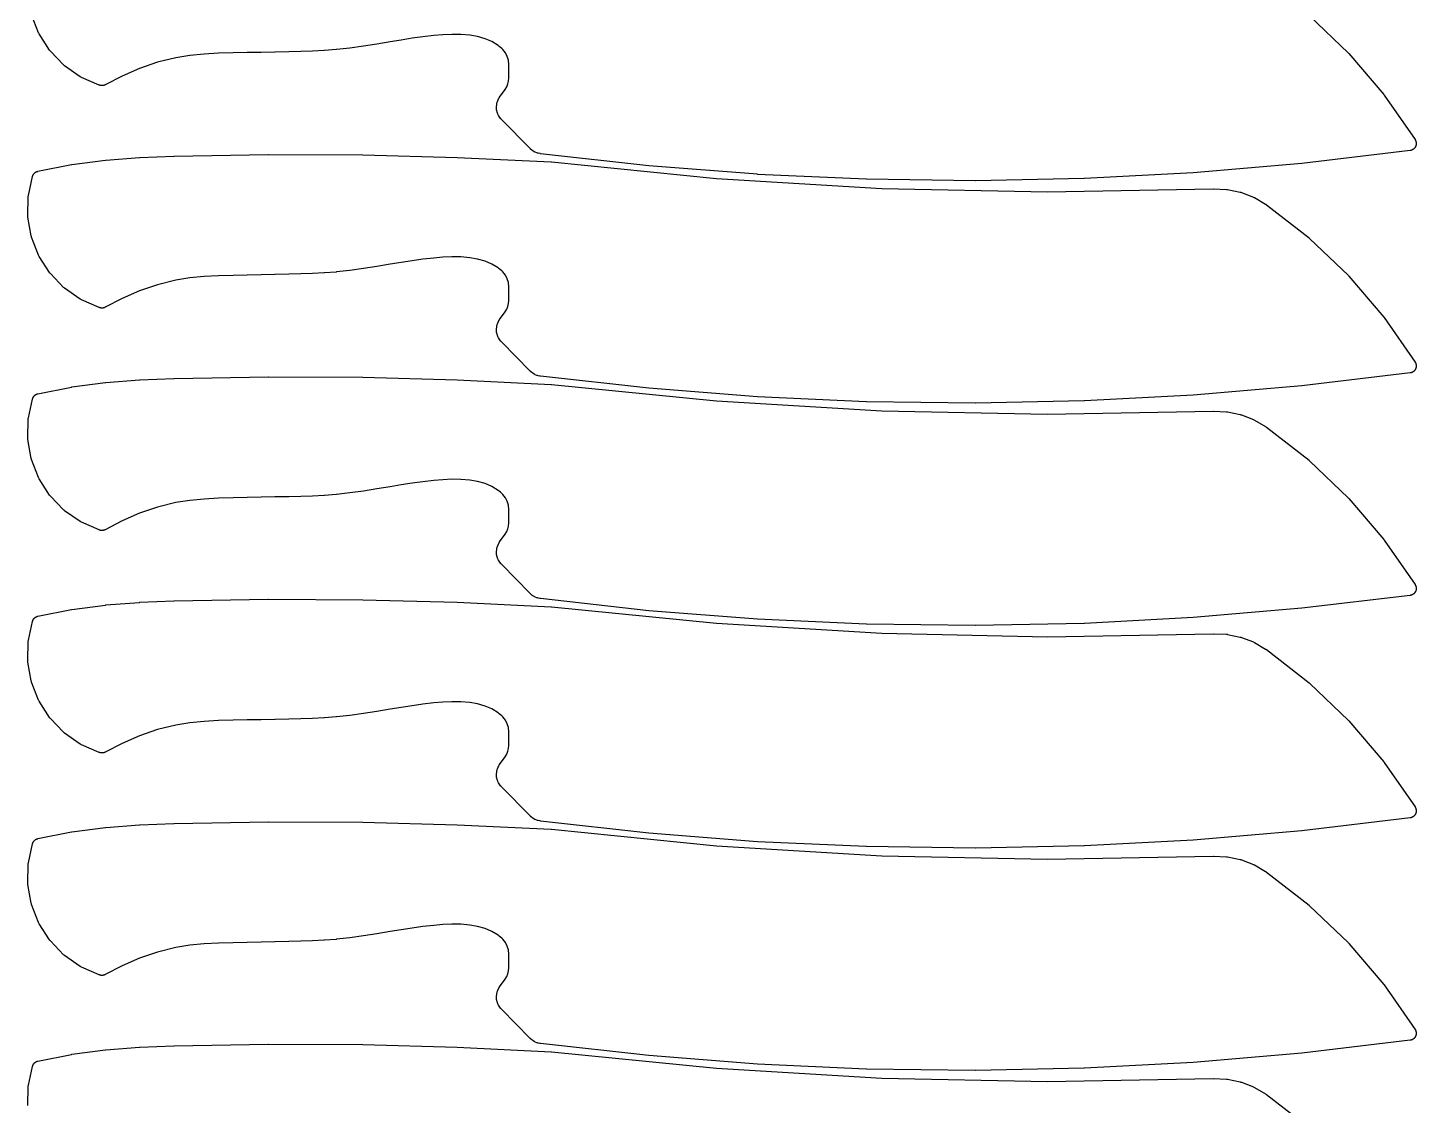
# Model space of a CAD drawing. Header units: metres. Extents: x 0 to 3000, y 0 to 1240.
# Drawn here: x 1997.3 to 2396.6, y 310 to 620 of the extents above; entities that cross this region are included whole.
import ezdxf

# ---------------------------------------------------------------- set-up
doc = ezdxf.new("R2010")
doc.units = ezdxf.units.M

msp = doc.modelspace()

# ---------------------------------------------------------------- linework, layer by layer
at = {"color": 1}
for points in [[(2365.94, 623.41), (2377.13, 612.7), (2377.27, 612.55), (2387.32, 600.76), (2387.45, 600.6), (2396.28, 587.82), (2396.32, 587.74), (2396.37, 587.66), (2396.38, 587.65), (2396.38, 587.65), (2396.42, 587.57), (2396.46, 587.48), (2396.46, 587.48), (2396.47, 587.47), (2396.5, 587.39), (2396.53, 587.3), (2396.53, 587.29), (2396.53, 587.29), (2396.56, 587.2), (2396.58, 587.11), (2396.58, 587.1), (2396.58, 587.1), (2396.6, 587.01), (2396.62, 586.92), (2396.62, 586.91), (2396.62, 586.91), (2396.62, 586.81), (2396.63, 586.72), (2396.63, 586.71), (2396.63, 586.71), (2396.63, 586.62), (2396.62, 586.52), (2396.62, 586.52), (2396.62, 586.51), (2396.61, 586.42), (2396.6, 586.33), (2396.6, 586.32), (2396.6, 586.32), (2396.58, 586.23), (2396.55, 586.14), (2396.55, 586.13), (2396.55, 586.13), (2396.52, 586.04), (2396.49, 585.95), (2396.49, 585.95), (2396.49, 585.94), (2396.45, 585.86), (2396.41, 585.77), (2396.41, 585.77), (2396.41, 585.76), (2396.36, 585.68), (2396.31, 585.6), (2396.31, 585.6), (2396.31, 585.59), (2396.25, 585.52), (2396.2, 585.44), (2396.2, 585.44), (2396.19, 585.43), (2396.13, 585.36), (2396.07, 585.29), (2396.07, 585.29), (2396.07, 585.29), (2396, 585.22), (2395.93, 585.16), (2395.93, 585.16), (2395.92, 585.15), (2395.85, 585.1), (2395.77, 585.04), (2395.77, 585.04), (2395.77, 585.03), (2395.69, 584.98), (2395.61, 584.93), (2395.6, 584.93), (2395.6, 584.93), (2395.52, 584.89), (2395.43, 584.85), (2395.43, 584.85), (2395.42, 584.84), (2395.34, 584.81), (2395.25, 584.78), (2395.24, 584.78), (2395.24, 584.77), (2395.15, 584.75), (2395.06, 584.73), (2395.05, 584.72), (2395.05, 584.72), (2394.96, 584.71), (2394.87, 584.69), (2363.76, 580.98), (2363.69, 580.98), (2332.51, 578.29), (2332.44, 578.29), (2301.2, 576.63), (2301.13, 576.63), (2269.86, 576), (2269.8, 576), (2238.52, 576.4), (2238.46, 576.4), (2207.2, 577.82), (2207.14, 577.83), (2175.93, 580.28), (2175.87, 580.29), (2144.73, 583.77), (2144.73, 583.77), (2144.73, 583.77), (2144.63, 583.78), (2144.54, 583.8), (2144.54, 583.8), (2144.54, 583.8), (2144.05, 583.9), (2143.88, 583.94), (2143.73, 584), (2143.26, 584.18), (2143.11, 584.25), (2142.97, 584.33), (2142.54, 584.59), (2142.4, 584.68), (2142.27, 584.78), (2141.89, 585.11), (2141.83, 585.17), (2141.77, 585.22), (2133.49, 593.65), (2133.44, 593.71), (2133.39, 593.76), (2133.39, 593.76), (2133.38, 593.78), (2133.36, 593.79), (2133.32, 593.86), (2133.27, 593.92), (2132.67, 594.79), (2132.58, 594.94), (2132.5, 595.1), (2132.44, 595.26), (2132.39, 595.43), (2132.13, 596.42), (2132.09, 596.64), (2132.07, 596.87), (2132.08, 597.1), (2132.17, 598.12), (2132.2, 598.29), (2132.24, 598.47), (2132.29, 598.63), (2132.36, 598.79), (2132.81, 599.75), (2132.85, 599.82), (2132.88, 599.89), (2132.89, 599.9), (2132.9, 599.92), (2132.95, 599.99), (2132.99, 600.05), (2134.56, 602.27), (2135.04, 603.05), (2135.35, 603.83), (2135.55, 604.65), (2135.62, 605.56), (2135.62, 609.43), (2135.5, 610.68), (2135.17, 611.77), (2134.65, 612.78), (2133.88, 613.75), (2133.6, 614.03), (2133.26, 614.35), (2132.9, 614.65), (2132.59, 614.9), (2130.77, 616.02), (2128.8, 616.85), (2126.65, 617.45), (2124.4, 617.84), (2121.84, 618.06), (2119.26, 618.09), (2116.66, 617.98), (2114.04, 617.75), (2110.93, 617.39), (2107.81, 616.96), (2104.68, 616.47), (2101.54, 615.96), (2097.7, 615.32), (2097.68, 615.32), (2093.84, 614.71), (2093.8, 614.71), (2089.95, 614.17), (2089.9, 614.17), (2086.04, 613.74), (2085.98, 613.73), (2082.62, 613.47), (2082.57, 613.46), (2079.2, 613.28), (2079.16, 613.28), (2075.79, 613.16), (2075.77, 613.16), (2072.4, 613.08), (2072.39, 613.08), (2068.39, 613), (2068.38, 613), (2064.38, 612.93), (2060.38, 612.86), (2056.38, 612.77), (2052.16, 612.65), (2047.98, 612.42), (2043.86, 612.02), (2039.82, 611.38), (2034.56, 610.08), (2029.42, 608.3), (2024.41, 606.12), (2019.51, 603.58), (2019.51, 603.57), (2019.5, 603.57), (2019.42, 603.53), (2019.33, 603.5), (2019.33, 603.49), (2019.32, 603.49), (2019.23, 603.46), (2019.15, 603.43), (2019.14, 603.43), (2019.14, 603.43), (2019.05, 603.41), (2018.96, 603.39), (2018.95, 603.39), (2018.94, 603.38), (2018.85, 603.37), (2018.76, 603.36), (2018.76, 603.36), (2018.75, 603.36), (2018.66, 603.36), (2018.56, 603.35), (2018.56, 603.35), (2018.55, 603.35), (2018.46, 603.36), (2018.37, 603.37), (2018.36, 603.37), (2018.36, 603.37), (2018.27, 603.38), (2018.17, 603.4), (2018.17, 603.4), (2018.16, 603.4), (2018.07, 603.42), (2017.98, 603.45), (2017.98, 603.45), (2017.97, 603.45), (2017.89, 603.48), (2017.8, 603.51), (2017.8, 603.52), (2017.79, 603.52), (2012.72, 605.73), (2012.54, 605.82), (2012.37, 605.92), (2007.87, 609.05), (2007.72, 609.17), (2007.57, 609.31), (2003.77, 613.26), (2003.64, 613.41), (2003.53, 613.57), (2000.54, 618.23), (2000.45, 618.4), (2000.37, 618.58), (1998.36, 623.74)], [(1997.27, 309.91), (1997.4, 315.39), (1997.41, 315.59), (1997.44, 315.78), (1998.65, 321.18), (1998.67, 321.26), (1998.69, 321.33), (1998.7, 321.35), (1998.7, 321.37), (1998.73, 321.44), (1998.75, 321.51), (1998.76, 321.53), (1998.77, 321.56), (1998.81, 321.62), (1998.84, 321.69), (1998.85, 321.71), (1998.86, 321.73), (1998.9, 321.79), (1998.94, 321.86), (1998.95, 321.88), (1998.97, 321.9), (1999.01, 321.96), (1999.06, 322.02), (1999.07, 322.03), (1999.09, 322.05), (1999.14, 322.11), (1999.19, 322.16), (1999.21, 322.18), (1999.22, 322.2), (1999.28, 322.24), (1999.33, 322.29), (1999.35, 322.31), (1999.37, 322.32), (1999.43, 322.37), (1999.49, 322.41), (1999.51, 322.42), (1999.53, 322.44), (1999.59, 322.47), (1999.66, 322.51), (1999.68, 322.52), (1999.7, 322.53), (1999.77, 322.56), (1999.84, 322.6), (1999.86, 322.6), (1999.88, 322.61), (1999.95, 322.64), (2000.02, 322.66), (2000.04, 322.67), (2000.07, 322.68), (2000.14, 322.69), (2000.21, 322.71), (2009.81, 324.63), (2009.94, 324.65), (2019.6, 325.92), (2019.71, 325.93), (2029.44, 326.69), (2029.51, 326.7), (2039.31, 327.1), (2039.33, 327.1), (2039.36, 327.1), (2066.46, 327.57), (2066.5, 327.57), (2093.6, 327.44), (2093.64, 327.44), (2120.74, 326.72), (2120.78, 326.72), (2147.85, 325.41), (2147.9, 325.41), (2147.95, 325.41), (2195.39, 320.67), (2242.92, 317.8), (2290.53, 316.8), (2338.2, 317.67), (2338.26, 317.67), (2338.32, 317.67), (2342.06, 317.51), (2342.22, 317.49), (2342.38, 317.47), (2346.02, 316.71), (2346.18, 316.67), (2346.33, 316.62), (2349.8, 315.28), (2349.95, 315.21), (2350.09, 315.14), (2353.32, 313.25), (2353.35, 313.23), (2353.38, 313.21), (2353.43, 313.17), (2353.48, 313.14), (2353.51, 313.12), (2353.54, 313.1), (2365.79, 303.55)]]:
    msp.add_lwpolyline(points, dxfattribs=at)
for points in [[(2133.39, 529.76), (2133.38, 529.78), (2133.36, 529.79), (2133.32, 529.86), (2133.27, 529.92), (2132.67, 530.79), (2132.58, 530.94), (2132.5, 531.1), (2132.44, 531.26), (2132.39, 531.43), (2132.13, 532.42), (2132.09, 532.64), (2132.07, 532.87), (2132.08, 533.1), (2132.17, 534.12), (2132.2, 534.29), (2132.24, 534.47), (2132.29, 534.63), (2132.36, 534.79), (2132.81, 535.75), (2132.85, 535.82), (2132.88, 535.89), (2132.89, 535.9), (2132.9, 535.92), (2132.95, 535.99), (2132.99, 536.05), (2134.56, 538.27), (2135.04, 539.05), (2135.35, 539.83), (2135.55, 540.65), (2135.62, 541.56), (2135.62, 545.43), (2135.5, 546.68), (2135.17, 547.77), (2134.65, 548.78), (2133.88, 549.75), (2133.6, 550.03), (2133.26, 550.35), (2132.9, 550.65), (2132.59, 550.9), (2130.77, 552.02), (2128.8, 552.85), (2126.65, 553.45), (2124.4, 553.84), (2121.84, 554.06), (2119.26, 554.09), (2116.66, 553.98), (2114.04, 553.75), (2110.93, 553.39), (2107.81, 552.96), (2104.68, 552.47), (2101.54, 551.96), (2097.7, 551.32), (2097.68, 551.32), (2093.84, 550.71), (2093.8, 550.71), (2089.95, 550.17), (2089.9, 550.17), (2086.04, 549.74), (2085.98, 549.73), (2082.62, 549.47), (2082.57, 549.46), (2079.2, 549.28), (2079.16, 549.28), (2075.79, 549.16), (2075.77, 549.16), (2072.4, 549.08), (2072.39, 549.08), (2068.39, 549), (2068.38, 549), (2064.38, 548.93), (2060.38, 548.86), (2056.38, 548.77), (2052.16, 548.65), (2047.98, 548.42), (2043.86, 548.02), (2039.82, 547.38), (2034.56, 546.08), (2029.42, 544.3), (2024.41, 542.12), (2019.51, 539.58), (2019.51, 539.57), (2019.5, 539.57), (2019.42, 539.53), (2019.33, 539.5), (2019.33, 539.49), (2019.32, 539.49), (2019.23, 539.46), (2019.15, 539.43), (2019.14, 539.43), (2019.14, 539.43), (2019.05, 539.41), (2018.96, 539.39), (2018.95, 539.39), (2018.94, 539.38), (2018.85, 539.37), (2018.76, 539.36), (2018.76, 539.36), (2018.75, 539.36), (2018.66, 539.36), (2018.56, 539.35), (2018.56, 539.35), (2018.55, 539.35), (2018.46, 539.36), (2018.37, 539.37), (2018.36, 539.37), (2018.36, 539.37), (2018.27, 539.38), (2018.17, 539.4), (2018.17, 539.4), (2018.16, 539.4), (2018.07, 539.42), (2017.98, 539.45), (2017.98, 539.45), (2017.97, 539.45), (2017.89, 539.48), (2017.8, 539.51), (2017.8, 539.52), (2017.79, 539.52), (2012.72, 541.73), (2012.54, 541.82), (2012.37, 541.92), (2007.87, 545.05), (2007.72, 545.17), (2007.57, 545.31), (2003.77, 549.26), (2003.64, 549.41), (2003.53, 549.57), (2000.54, 554.23), (2000.45, 554.4), (2000.37, 554.58), (1998.36, 559.74), (1998.3, 559.93), (1998.25, 560.12), (1997.3, 565.52), (1997.28, 565.71), (1997.27, 565.91), (1997.4, 571.39), (1997.41, 571.59), (1997.44, 571.78), (1998.65, 577.18), (1998.67, 577.26), (1998.69, 577.33), (1998.7, 577.35), (1998.7, 577.37), (1998.73, 577.44), (1998.75, 577.51), (1998.76, 577.53), (1998.77, 577.56), (1998.81, 577.62), (1998.84, 577.69), (1998.85, 577.71), (1998.86, 577.73), (1998.9, 577.79), (1998.94, 577.86), (1998.95, 577.88), (1998.97, 577.9), (1999.01, 577.96), (1999.06, 578.02), (1999.07, 578.03), (1999.09, 578.05), (1999.14, 578.11), (1999.19, 578.16), (1999.21, 578.18), (1999.22, 578.2), (1999.28, 578.24), (1999.33, 578.29), (1999.35, 578.31), (1999.37, 578.32), (1999.43, 578.37), (1999.49, 578.41), (1999.51, 578.42), (1999.53, 578.44), (1999.59, 578.47), (1999.66, 578.51), (1999.68, 578.52), (1999.7, 578.53), (1999.77, 578.56), (1999.84, 578.6), (1999.86, 578.6), (1999.88, 578.61), (1999.95, 578.64), (2000.02, 578.66), (2000.04, 578.67), (2000.07, 578.68), (2000.14, 578.69), (2000.21, 578.71), (2009.81, 580.63), (2009.94, 580.65), (2019.6, 581.92), (2019.71, 581.93), (2029.44, 582.69), (2029.51, 582.7), (2039.31, 583.1), (2039.33, 583.1), (2039.36, 583.1), (2066.46, 583.57), (2066.5, 583.57), (2093.6, 583.44), (2093.64, 583.44), (2120.74, 582.72), (2120.78, 582.72), (2147.85, 581.41), (2147.9, 581.41), (2147.95, 581.41), (2195.39, 576.67), (2242.92, 573.8), (2290.53, 572.8), (2338.2, 573.67), (2338.26, 573.67), (2338.32, 573.67), (2342.06, 573.51), (2342.22, 573.49), (2342.38, 573.47), (2346.02, 572.71), (2346.18, 572.67), (2346.33, 572.62), (2349.8, 571.28), (2349.95, 571.21), (2350.09, 571.14), (2353.32, 569.25), (2353.35, 569.23), (2353.38, 569.21), (2353.43, 569.17), (2353.48, 569.14), (2353.51, 569.12), (2353.54, 569.1), (2365.79, 559.55), (2365.94, 559.41), (2377.13, 548.7), (2377.27, 548.55), (2387.32, 536.76), (2387.45, 536.6), (2396.28, 523.82), (2396.32, 523.74), (2396.37, 523.66), (2396.38, 523.65), (2396.38, 523.65), (2396.42, 523.57), (2396.46, 523.48), (2396.46, 523.48), (2396.47, 523.47), (2396.5, 523.39), (2396.53, 523.3), (2396.53, 523.29), (2396.53, 523.29), (2396.56, 523.2), (2396.58, 523.11), (2396.58, 523.1), (2396.58, 523.1), (2396.6, 523.01), (2396.62, 522.92), (2396.62, 522.91), (2396.62, 522.91), (2396.62, 522.81), (2396.63, 522.72), (2396.63, 522.71), (2396.63, 522.71), (2396.63, 522.62), (2396.62, 522.52), (2396.62, 522.52), (2396.62, 522.51), (2396.61, 522.42), (2396.6, 522.33), (2396.6, 522.32), (2396.6, 522.32), (2396.58, 522.23), (2396.55, 522.14), (2396.55, 522.13), (2396.55, 522.13), (2396.52, 522.04), (2396.49, 521.95), (2396.49, 521.95), (2396.49, 521.94), (2396.45, 521.86), (2396.41, 521.77), (2396.41, 521.77), (2396.41, 521.76), (2396.36, 521.68), (2396.31, 521.6), (2396.31, 521.6), (2396.31, 521.59), (2396.25, 521.52), (2396.2, 521.44), (2396.2, 521.44), (2396.19, 521.43), (2396.13, 521.36), (2396.07, 521.29), (2396.07, 521.29), (2396.07, 521.29), (2396, 521.22), (2395.93, 521.16), (2395.93, 521.16), (2395.92, 521.15), (2395.85, 521.1), (2395.77, 521.04), (2395.77, 521.04), (2395.77, 521.03), (2395.69, 520.98), (2395.61, 520.93), (2395.6, 520.93), (2395.6, 520.93), (2395.52, 520.89), (2395.43, 520.85), (2395.43, 520.85), (2395.42, 520.84), (2395.34, 520.81), (2395.25, 520.78), (2395.24, 520.78), (2395.24, 520.77), (2395.15, 520.75), (2395.06, 520.73), (2395.05, 520.72), (2395.05, 520.72), (2394.96, 520.71), (2394.87, 520.69), (2363.76, 516.98), (2363.69, 516.98), (2332.51, 514.29), (2332.44, 514.29), (2301.2, 512.63), (2301.13, 512.63), (2269.86, 512), (2269.8, 512), (2238.52, 512.4), (2238.46, 512.4), (2207.2, 513.82), (2207.14, 513.83), (2175.93, 516.28), (2175.87, 516.29), (2144.73, 519.77), (2144.73, 519.77), (2144.73, 519.77), (2144.63, 519.78), (2144.54, 519.8), (2144.54, 519.8), (2144.54, 519.8), (2144.05, 519.9), (2143.88, 519.94), (2143.73, 520), (2143.26, 520.18), (2143.11, 520.25), (2142.97, 520.33), (2142.54, 520.59), (2142.4, 520.68), (2142.27, 520.78), (2141.89, 521.11), (2141.83, 521.17), (2141.77, 521.22), (2133.49, 529.65), (2133.44, 529.71), (2133.39, 529.76)], [(2133.39, 465.76), (2133.38, 465.78), (2133.36, 465.79), (2133.32, 465.86), (2133.27, 465.92), (2132.67, 466.79), (2132.58, 466.94), (2132.5, 467.1), (2132.44, 467.26), (2132.39, 467.43), (2132.13, 468.42), (2132.09, 468.64), (2132.07, 468.87), (2132.08, 469.1), (2132.17, 470.12), (2132.2, 470.29), (2132.24, 470.47), (2132.29, 470.63), (2132.36, 470.79), (2132.81, 471.75), (2132.85, 471.82), (2132.88, 471.89), (2132.89, 471.9), (2132.9, 471.92), (2132.95, 471.99), (2132.99, 472.05), (2134.56, 474.27), (2135.04, 475.05), (2135.35, 475.83), (2135.55, 476.65), (2135.62, 477.56), (2135.62, 481.43), (2135.5, 482.68), (2135.17, 483.77), (2134.65, 484.78), (2133.88, 485.75), (2133.6, 486.03), (2133.26, 486.35), (2132.9, 486.65), (2132.59, 486.9), (2130.77, 488.02), (2128.8, 488.85), (2126.65, 489.45), (2124.4, 489.84), (2121.84, 490.06), (2119.26, 490.09), (2116.66, 489.98), (2114.04, 489.75), (2110.93, 489.39), (2107.81, 488.96), (2104.68, 488.47), (2101.54, 487.96), (2097.7, 487.32), (2097.68, 487.32), (2093.84, 486.71), (2093.8, 486.71), (2089.95, 486.17), (2089.9, 486.17), (2086.04, 485.74), (2085.98, 485.73), (2082.62, 485.47), (2082.57, 485.46), (2079.2, 485.28), (2079.16, 485.28), (2075.79, 485.16), (2075.77, 485.16), (2072.4, 485.08), (2072.39, 485.08), (2068.39, 485), (2068.38, 485), (2064.38, 484.93), (2060.38, 484.86), (2056.38, 484.77), (2052.16, 484.65), (2047.98, 484.42), (2043.86, 484.02), (2039.82, 483.38), (2034.56, 482.08), (2029.42, 480.3), (2024.41, 478.12), (2019.51, 475.58), (2019.51, 475.57), (2019.5, 475.57), (2019.42, 475.53), (2019.33, 475.5), (2019.33, 475.49), (2019.32, 475.49), (2019.23, 475.46), (2019.15, 475.43), (2019.14, 475.43), (2019.14, 475.43), (2019.05, 475.41), (2018.96, 475.39), (2018.95, 475.39), (2018.94, 475.38), (2018.85, 475.37), (2018.76, 475.36), (2018.76, 475.36), (2018.75, 475.36), (2018.66, 475.36), (2018.56, 475.35), (2018.56, 475.35), (2018.55, 475.35), (2018.46, 475.36), (2018.37, 475.37), (2018.36, 475.37), (2018.36, 475.37), (2018.27, 475.38), (2018.17, 475.4), (2018.17, 475.4), (2018.16, 475.4), (2018.07, 475.42), (2017.98, 475.45), (2017.98, 475.45), (2017.97, 475.45), (2017.89, 475.48), (2017.8, 475.51), (2017.8, 475.52), (2017.79, 475.52), (2012.72, 477.73), (2012.54, 477.82), (2012.37, 477.92), (2007.87, 481.05), (2007.72, 481.17), (2007.57, 481.31), (2003.77, 485.26), (2003.64, 485.41), (2003.53, 485.57), (2000.54, 490.23), (2000.45, 490.4), (2000.37, 490.58), (1998.36, 495.74), (1998.3, 495.93), (1998.25, 496.12), (1997.3, 501.52), (1997.28, 501.71), (1997.27, 501.91), (1997.4, 507.39), (1997.41, 507.59), (1997.44, 507.78), (1998.65, 513.18), (1998.67, 513.26), (1998.69, 513.33), (1998.7, 513.35), (1998.7, 513.37), (1998.73, 513.44), (1998.75, 513.51), (1998.76, 513.53), (1998.77, 513.56), (1998.81, 513.62), (1998.84, 513.69), (1998.85, 513.71), (1998.86, 513.73), (1998.9, 513.79), (1998.94, 513.86), (1998.95, 513.88), (1998.97, 513.9), (1999.01, 513.96), (1999.06, 514.02), (1999.07, 514.03), (1999.09, 514.05), (1999.14, 514.11), (1999.19, 514.16), (1999.21, 514.18), (1999.22, 514.2), (1999.28, 514.24), (1999.33, 514.29), (1999.35, 514.31), (1999.37, 514.32), (1999.43, 514.37), (1999.49, 514.41), (1999.51, 514.42), (1999.53, 514.44), (1999.59, 514.47), (1999.66, 514.51), (1999.68, 514.52), (1999.7, 514.53), (1999.77, 514.56), (1999.84, 514.6), (1999.86, 514.6), (1999.88, 514.61), (1999.95, 514.64), (2000.02, 514.66), (2000.04, 514.67), (2000.07, 514.68), (2000.14, 514.69), (2000.21, 514.71), (2009.81, 516.63), (2009.94, 516.65), (2019.6, 517.92), (2019.71, 517.93), (2029.44, 518.69), (2029.51, 518.7), (2039.31, 519.1), (2039.33, 519.1), (2039.36, 519.1), (2066.46, 519.57), (2066.5, 519.57), (2093.6, 519.44), (2093.64, 519.44), (2120.74, 518.72), (2120.78, 518.72), (2147.85, 517.41), (2147.9, 517.41), (2147.95, 517.41), (2195.39, 512.67), (2242.92, 509.8), (2290.53, 508.8), (2338.2, 509.67), (2338.26, 509.67), (2338.32, 509.67), (2342.06, 509.51), (2342.22, 509.49), (2342.38, 509.47), (2346.02, 508.71), (2346.18, 508.67), (2346.33, 508.62), (2349.8, 507.28), (2349.95, 507.21), (2350.09, 507.14), (2353.32, 505.25), (2353.35, 505.23), (2353.38, 505.21), (2353.43, 505.17), (2353.48, 505.14), (2353.51, 505.12), (2353.54, 505.1), (2365.79, 495.55), (2365.94, 495.41), (2377.13, 484.7), (2377.27, 484.55), (2387.32, 472.76), (2387.45, 472.6), (2396.28, 459.82), (2396.32, 459.74), (2396.37, 459.66), (2396.38, 459.65), (2396.38, 459.65), (2396.42, 459.57), (2396.46, 459.48), (2396.46, 459.48), (2396.47, 459.47), (2396.5, 459.39), (2396.53, 459.3), (2396.53, 459.29), (2396.53, 459.29), (2396.56, 459.2), (2396.58, 459.11), (2396.58, 459.1), (2396.58, 459.1), (2396.6, 459.01), (2396.62, 458.92), (2396.62, 458.91), (2396.62, 458.91), (2396.62, 458.81), (2396.63, 458.72), (2396.63, 458.71), (2396.63, 458.71), (2396.63, 458.62), (2396.62, 458.52), (2396.62, 458.52), (2396.62, 458.51), (2396.61, 458.42), (2396.6, 458.33), (2396.6, 458.32), (2396.6, 458.32), (2396.58, 458.23), (2396.55, 458.14), (2396.55, 458.13), (2396.55, 458.13), (2396.52, 458.04), (2396.49, 457.95), (2396.49, 457.95), (2396.49, 457.94), (2396.45, 457.86), (2396.41, 457.77), (2396.41, 457.77), (2396.41, 457.76), (2396.36, 457.68), (2396.31, 457.6), (2396.31, 457.6), (2396.31, 457.59), (2396.25, 457.52), (2396.2, 457.44), (2396.2, 457.44), (2396.19, 457.43), (2396.13, 457.36), (2396.07, 457.29), (2396.07, 457.29), (2396.07, 457.29), (2396, 457.22), (2395.93, 457.16), (2395.93, 457.16), (2395.92, 457.15), (2395.85, 457.1), (2395.77, 457.04), (2395.77, 457.04), (2395.77, 457.03), (2395.69, 456.98), (2395.61, 456.93), (2395.6, 456.93), (2395.6, 456.93), (2395.52, 456.89), (2395.43, 456.85), (2395.43, 456.85), (2395.42, 456.84), (2395.34, 456.81), (2395.25, 456.78), (2395.24, 456.78), (2395.24, 456.77), (2395.15, 456.75), (2395.06, 456.73), (2395.05, 456.72), (2395.05, 456.72), (2394.96, 456.71), (2394.87, 456.69), (2363.76, 452.98), (2363.69, 452.98), (2332.51, 450.29), (2332.44, 450.29), (2301.2, 448.63), (2301.13, 448.63), (2269.86, 448), (2269.8, 448), (2238.52, 448.4), (2238.46, 448.4), (2207.2, 449.82), (2207.14, 449.83), (2175.93, 452.28), (2175.87, 452.29), (2144.73, 455.77), (2144.73, 455.77), (2144.73, 455.77), (2144.63, 455.78), (2144.54, 455.8), (2144.54, 455.8), (2144.54, 455.8), (2144.05, 455.9), (2143.88, 455.94), (2143.73, 456), (2143.26, 456.18), (2143.11, 456.25), (2142.97, 456.33), (2142.54, 456.59), (2142.4, 456.68), (2142.27, 456.78), (2141.89, 457.11), (2141.83, 457.17), (2141.77, 457.22), (2133.49, 465.65), (2133.44, 465.71), (2133.39, 465.76)], [(2133.39, 401.76), (2133.38, 401.78), (2133.36, 401.79), (2133.32, 401.86), (2133.27, 401.92), (2132.67, 402.79), (2132.58, 402.94), (2132.5, 403.1), (2132.44, 403.26), (2132.39, 403.43), (2132.13, 404.42), (2132.09, 404.64), (2132.07, 404.87), (2132.08, 405.1), (2132.17, 406.12), (2132.2, 406.29), (2132.24, 406.47), (2132.29, 406.63), (2132.36, 406.79), (2132.81, 407.75), (2132.85, 407.82), (2132.88, 407.89), (2132.89, 407.9), (2132.9, 407.92), (2132.95, 407.99), (2132.99, 408.05), (2134.56, 410.27), (2135.04, 411.05), (2135.35, 411.83), (2135.55, 412.65), (2135.62, 413.56), (2135.62, 417.43), (2135.5, 418.68), (2135.17, 419.77), (2134.65, 420.78), (2133.88, 421.75), (2133.6, 422.03), (2133.26, 422.35), (2132.9, 422.65), (2132.59, 422.9), (2130.77, 424.02), (2128.8, 424.85), (2126.65, 425.45), (2124.4, 425.84), (2121.84, 426.06), (2119.26, 426.09), (2116.66, 425.98), (2114.04, 425.75), (2110.93, 425.39), (2107.81, 424.96), (2104.68, 424.47), (2101.54, 423.96), (2097.7, 423.32), (2097.68, 423.32), (2093.84, 422.71), (2093.8, 422.71), (2089.95, 422.17), (2089.9, 422.17), (2086.04, 421.74), (2085.98, 421.73), (2082.62, 421.47), (2082.57, 421.46), (2079.2, 421.28), (2079.16, 421.28), (2075.79, 421.16), (2075.77, 421.16), (2072.4, 421.08), (2072.39, 421.08), (2068.39, 421), (2068.38, 421), (2064.38, 420.93), (2060.38, 420.86), (2056.38, 420.77), (2052.16, 420.65), (2047.98, 420.42), (2043.86, 420.02), (2039.82, 419.38), (2034.56, 418.08), (2029.42, 416.3), (2024.41, 414.12), (2019.51, 411.58), (2019.51, 411.57), (2019.5, 411.57), (2019.42, 411.53), (2019.33, 411.5), (2019.33, 411.49), (2019.32, 411.49), (2019.23, 411.46), (2019.15, 411.43), (2019.14, 411.43), (2019.14, 411.43), (2019.05, 411.41), (2018.96, 411.39), (2018.95, 411.39), (2018.94, 411.38), (2018.85, 411.37), (2018.76, 411.36), (2018.76, 411.36), (2018.75, 411.36), (2018.66, 411.36), (2018.56, 411.35), (2018.56, 411.35), (2018.55, 411.35), (2018.46, 411.36), (2018.37, 411.37), (2018.36, 411.37), (2018.36, 411.37), (2018.27, 411.38), (2018.17, 411.4), (2018.17, 411.4), (2018.16, 411.4), (2018.07, 411.42), (2017.98, 411.45), (2017.98, 411.45), (2017.97, 411.45), (2017.89, 411.48), (2017.8, 411.51), (2017.8, 411.52), (2017.79, 411.52), (2012.72, 413.73), (2012.54, 413.82), (2012.37, 413.92), (2007.87, 417.05), (2007.72, 417.17), (2007.57, 417.31), (2003.77, 421.26), (2003.64, 421.41), (2003.53, 421.57), (2000.54, 426.23), (2000.45, 426.4), (2000.37, 426.58), (1998.36, 431.74), (1998.3, 431.93), (1998.25, 432.12), (1997.3, 437.52), (1997.28, 437.71), (1997.27, 437.91), (1997.4, 443.39), (1997.41, 443.59), (1997.44, 443.78), (1998.65, 449.18), (1998.67, 449.26), (1998.69, 449.33), (1998.7, 449.35), (1998.7, 449.37), (1998.73, 449.44), (1998.75, 449.51), (1998.76, 449.53), (1998.77, 449.56), (1998.81, 449.62), (1998.84, 449.69), (1998.85, 449.71), (1998.86, 449.73), (1998.9, 449.79), (1998.94, 449.86), (1998.95, 449.88), (1998.97, 449.9), (1999.01, 449.96), (1999.06, 450.02), (1999.07, 450.03), (1999.09, 450.05), (1999.14, 450.11), (1999.19, 450.16), (1999.21, 450.18), (1999.22, 450.2), (1999.28, 450.24), (1999.33, 450.29), (1999.35, 450.31), (1999.37, 450.32), (1999.43, 450.37), (1999.49, 450.41), (1999.51, 450.42), (1999.53, 450.44), (1999.59, 450.47), (1999.66, 450.51), (1999.68, 450.52), (1999.7, 450.53), (1999.77, 450.56), (1999.84, 450.6), (1999.86, 450.6), (1999.88, 450.61), (1999.95, 450.64), (2000.02, 450.66), (2000.04, 450.67), (2000.07, 450.68), (2000.14, 450.69), (2000.21, 450.71), (2009.81, 452.63), (2009.94, 452.65), (2019.6, 453.92), (2019.71, 453.93), (2029.44, 454.69), (2029.51, 454.7), (2039.31, 455.1), (2039.33, 455.1), (2039.36, 455.1), (2066.46, 455.57), (2066.5, 455.57), (2093.6, 455.44), (2093.64, 455.44), (2120.74, 454.72), (2120.78, 454.72), (2147.85, 453.41), (2147.9, 453.41), (2147.95, 453.41), (2195.39, 448.67), (2242.92, 445.8), (2290.53, 444.8), (2338.2, 445.67), (2338.26, 445.67), (2338.32, 445.67), (2342.06, 445.51), (2342.22, 445.49), (2342.38, 445.47), (2346.02, 444.71), (2346.18, 444.67), (2346.33, 444.62), (2349.8, 443.28), (2349.95, 443.21), (2350.09, 443.14), (2353.32, 441.25), (2353.35, 441.23), (2353.38, 441.21), (2353.43, 441.17), (2353.48, 441.14), (2353.51, 441.12), (2353.54, 441.1), (2365.79, 431.55), (2365.94, 431.41), (2377.13, 420.7), (2377.27, 420.55), (2387.32, 408.76), (2387.45, 408.6), (2396.28, 395.82), (2396.32, 395.74), (2396.37, 395.66), (2396.38, 395.65), (2396.38, 395.65), (2396.42, 395.57), (2396.46, 395.48), (2396.46, 395.48), (2396.47, 395.47), (2396.5, 395.39), (2396.53, 395.3), (2396.53, 395.29), (2396.53, 395.29), (2396.56, 395.2), (2396.58, 395.11), (2396.58, 395.1), (2396.58, 395.1), (2396.6, 395.01), (2396.62, 394.92), (2396.62, 394.91), (2396.62, 394.91), (2396.62, 394.81), (2396.63, 394.72), (2396.63, 394.71), (2396.63, 394.71), (2396.63, 394.62), (2396.62, 394.52), (2396.62, 394.52), (2396.62, 394.51), (2396.61, 394.42), (2396.6, 394.33), (2396.6, 394.32), (2396.6, 394.32), (2396.58, 394.23), (2396.55, 394.14), (2396.55, 394.13), (2396.55, 394.13), (2396.52, 394.04), (2396.49, 393.95), (2396.49, 393.95), (2396.49, 393.94), (2396.45, 393.86), (2396.41, 393.77), (2396.41, 393.77), (2396.41, 393.76), (2396.36, 393.68), (2396.31, 393.6), (2396.31, 393.6), (2396.31, 393.59), (2396.25, 393.52), (2396.2, 393.44), (2396.2, 393.44), (2396.19, 393.43), (2396.13, 393.36), (2396.07, 393.29), (2396.07, 393.29), (2396.07, 393.29), (2396, 393.22), (2395.93, 393.16), (2395.93, 393.16), (2395.92, 393.15), (2395.85, 393.1), (2395.77, 393.04), (2395.77, 393.04), (2395.77, 393.03), (2395.69, 392.98), (2395.61, 392.93), (2395.6, 392.93), (2395.6, 392.93), (2395.52, 392.89), (2395.43, 392.85), (2395.43, 392.85), (2395.42, 392.84), (2395.34, 392.81), (2395.25, 392.78), (2395.24, 392.78), (2395.24, 392.77), (2395.15, 392.75), (2395.06, 392.73), (2395.05, 392.72), (2395.05, 392.72), (2394.96, 392.71), (2394.87, 392.69), (2363.76, 388.98), (2363.69, 388.98), (2332.51, 386.29), (2332.44, 386.29), (2301.2, 384.63), (2301.13, 384.63), (2269.86, 384), (2269.8, 384), (2238.52, 384.4), (2238.46, 384.4), (2207.2, 385.82), (2207.14, 385.83), (2175.93, 388.28), (2175.87, 388.29), (2144.73, 391.77), (2144.73, 391.77), (2144.73, 391.77), (2144.63, 391.78), (2144.54, 391.8), (2144.54, 391.8), (2144.54, 391.8), (2144.05, 391.9), (2143.88, 391.94), (2143.73, 392), (2143.26, 392.18), (2143.11, 392.25), (2142.97, 392.33), (2142.54, 392.59), (2142.4, 392.68), (2142.27, 392.78), (2141.89, 393.11), (2141.83, 393.17), (2141.77, 393.22), (2133.49, 401.65), (2133.44, 401.71), (2133.39, 401.76)], [(2133.39, 337.76), (2133.38, 337.78), (2133.36, 337.79), (2133.32, 337.86), (2133.27, 337.92), (2132.67, 338.79), (2132.58, 338.94), (2132.5, 339.1), (2132.44, 339.26), (2132.39, 339.43), (2132.13, 340.42), (2132.09, 340.64), (2132.07, 340.87), (2132.08, 341.1), (2132.17, 342.12), (2132.2, 342.29), (2132.24, 342.47), (2132.29, 342.63), (2132.36, 342.79), (2132.81, 343.75), (2132.85, 343.82), (2132.88, 343.89), (2132.89, 343.9), (2132.9, 343.92), (2132.95, 343.99), (2132.99, 344.05), (2134.56, 346.27), (2135.04, 347.05), (2135.35, 347.83), (2135.55, 348.65), (2135.62, 349.56), (2135.62, 353.43), (2135.5, 354.68), (2135.17, 355.77), (2134.65, 356.78), (2133.88, 357.75), (2133.6, 358.03), (2133.26, 358.35), (2132.9, 358.65), (2132.59, 358.9), (2130.77, 360.02), (2128.8, 360.85), (2126.65, 361.45), (2124.4, 361.84), (2121.84, 362.06), (2119.26, 362.09), (2116.66, 361.98), (2114.04, 361.75), (2110.93, 361.39), (2107.81, 360.96), (2104.68, 360.47), (2101.54, 359.96), (2097.7, 359.32), (2097.68, 359.32), (2093.84, 358.71), (2093.8, 358.71), (2089.95, 358.17), (2089.9, 358.17), (2086.04, 357.74), (2085.98, 357.73), (2082.62, 357.47), (2082.57, 357.46), (2079.2, 357.28), (2079.16, 357.28), (2075.79, 357.16), (2075.77, 357.16), (2072.4, 357.08), (2072.39, 357.08), (2068.39, 357), (2068.38, 357), (2064.38, 356.93), (2060.38, 356.86), (2056.38, 356.77), (2052.16, 356.65), (2047.98, 356.42), (2043.86, 356.02), (2039.82, 355.38), (2034.56, 354.08), (2029.42, 352.3), (2024.41, 350.12), (2019.51, 347.58), (2019.51, 347.57), (2019.5, 347.57), (2019.42, 347.53), (2019.33, 347.5), (2019.33, 347.49), (2019.32, 347.49), (2019.23, 347.46), (2019.15, 347.43), (2019.14, 347.43), (2019.14, 347.43), (2019.05, 347.41), (2018.96, 347.39), (2018.95, 347.39), (2018.94, 347.38), (2018.85, 347.37), (2018.76, 347.36), (2018.76, 347.36), (2018.75, 347.36), (2018.66, 347.36), (2018.56, 347.35), (2018.56, 347.35), (2018.55, 347.35), (2018.46, 347.36), (2018.37, 347.37), (2018.36, 347.37), (2018.36, 347.37), (2018.27, 347.38), (2018.17, 347.4), (2018.17, 347.4), (2018.16, 347.4), (2018.07, 347.42), (2017.98, 347.45), (2017.98, 347.45), (2017.97, 347.45), (2017.89, 347.48), (2017.8, 347.51), (2017.8, 347.52), (2017.79, 347.52), (2012.72, 349.73), (2012.54, 349.82), (2012.37, 349.92), (2007.87, 353.05), (2007.72, 353.17), (2007.57, 353.31), (2003.77, 357.26), (2003.64, 357.41), (2003.53, 357.57), (2000.54, 362.23), (2000.45, 362.4), (2000.37, 362.58), (1998.36, 367.74), (1998.3, 367.93), (1998.25, 368.12), (1997.3, 373.52), (1997.28, 373.71), (1997.27, 373.91), (1997.4, 379.39), (1997.41, 379.59), (1997.44, 379.78), (1998.65, 385.18), (1998.67, 385.26), (1998.69, 385.33), (1998.7, 385.35), (1998.7, 385.37), (1998.73, 385.44), (1998.75, 385.51), (1998.76, 385.53), (1998.77, 385.56), (1998.81, 385.62), (1998.84, 385.69), (1998.85, 385.71), (1998.86, 385.73), (1998.9, 385.79), (1998.94, 385.86), (1998.95, 385.88), (1998.97, 385.9), (1999.01, 385.96), (1999.06, 386.02), (1999.07, 386.03), (1999.09, 386.05), (1999.14, 386.11), (1999.19, 386.16), (1999.21, 386.18), (1999.22, 386.2), (1999.28, 386.24), (1999.33, 386.29), (1999.35, 386.31), (1999.37, 386.32), (1999.43, 386.37), (1999.49, 386.41), (1999.51, 386.42), (1999.53, 386.44), (1999.59, 386.47), (1999.66, 386.51), (1999.68, 386.52), (1999.7, 386.53), (1999.77, 386.56), (1999.84, 386.6), (1999.86, 386.6), (1999.88, 386.61), (1999.95, 386.64), (2000.02, 386.66), (2000.04, 386.67), (2000.07, 386.68), (2000.14, 386.69), (2000.21, 386.71), (2009.81, 388.63), (2009.94, 388.65), (2019.6, 389.92), (2019.71, 389.93), (2029.44, 390.69), (2029.51, 390.7), (2039.31, 391.1), (2039.33, 391.1), (2039.36, 391.1), (2066.46, 391.57), (2066.5, 391.57), (2093.6, 391.44), (2093.64, 391.44), (2120.74, 390.72), (2120.78, 390.72), (2147.85, 389.41), (2147.9, 389.41), (2147.95, 389.41), (2195.39, 384.67), (2242.92, 381.8), (2290.53, 380.8), (2338.2, 381.67), (2338.26, 381.67), (2338.32, 381.67), (2342.06, 381.51), (2342.22, 381.49), (2342.38, 381.47), (2346.02, 380.71), (2346.18, 380.67), (2346.33, 380.62), (2349.8, 379.28), (2349.95, 379.21), (2350.09, 379.14), (2353.32, 377.25), (2353.35, 377.23), (2353.38, 377.21), (2353.43, 377.17), (2353.48, 377.14), (2353.51, 377.12), (2353.54, 377.1), (2365.79, 367.55), (2365.94, 367.41), (2377.13, 356.7), (2377.27, 356.55), (2387.32, 344.76), (2387.45, 344.6), (2396.28, 331.82), (2396.32, 331.74), (2396.37, 331.66), (2396.38, 331.65), (2396.38, 331.65), (2396.42, 331.57), (2396.46, 331.48), (2396.46, 331.48), (2396.47, 331.47), (2396.5, 331.39), (2396.53, 331.3), (2396.53, 331.29), (2396.53, 331.29), (2396.56, 331.2), (2396.58, 331.11), (2396.58, 331.1), (2396.58, 331.1), (2396.6, 331.01), (2396.62, 330.92), (2396.62, 330.91), (2396.62, 330.91), (2396.62, 330.81), (2396.63, 330.72), (2396.63, 330.71), (2396.63, 330.71), (2396.63, 330.62), (2396.62, 330.52), (2396.62, 330.52), (2396.62, 330.51), (2396.61, 330.42), (2396.6, 330.33), (2396.6, 330.32), (2396.6, 330.32), (2396.58, 330.23), (2396.55, 330.14), (2396.55, 330.13), (2396.55, 330.13), (2396.52, 330.04), (2396.49, 329.95), (2396.49, 329.95), (2396.49, 329.94), (2396.45, 329.86), (2396.41, 329.77), (2396.41, 329.77), (2396.41, 329.76), (2396.36, 329.68), (2396.31, 329.6), (2396.31, 329.6), (2396.31, 329.59), (2396.25, 329.52), (2396.2, 329.44), (2396.2, 329.44), (2396.19, 329.43), (2396.13, 329.36), (2396.07, 329.29), (2396.07, 329.29), (2396.07, 329.29), (2396, 329.22), (2395.93, 329.16), (2395.93, 329.16), (2395.92, 329.15), (2395.85, 329.1), (2395.77, 329.04), (2395.77, 329.04), (2395.77, 329.03), (2395.69, 328.98), (2395.61, 328.93), (2395.6, 328.93), (2395.6, 328.93), (2395.52, 328.89), (2395.43, 328.85), (2395.43, 328.85), (2395.42, 328.84), (2395.34, 328.81), (2395.25, 328.78), (2395.24, 328.78), (2395.24, 328.77), (2395.15, 328.75), (2395.06, 328.73), (2395.05, 328.72), (2395.05, 328.72), (2394.96, 328.71), (2394.87, 328.69), (2363.76, 324.98), (2363.69, 324.98), (2332.51, 322.29), (2332.44, 322.29), (2301.2, 320.63), (2301.13, 320.63), (2269.86, 320), (2269.8, 320), (2238.52, 320.4), (2238.46, 320.4), (2207.2, 321.82), (2207.14, 321.83), (2175.93, 324.28), (2175.87, 324.29), (2144.73, 327.77), (2144.73, 327.77), (2144.73, 327.77), (2144.63, 327.78), (2144.54, 327.8), (2144.54, 327.8), (2144.54, 327.8), (2144.05, 327.9), (2143.88, 327.94), (2143.73, 328), (2143.26, 328.18), (2143.11, 328.25), (2142.97, 328.33), (2142.54, 328.59), (2142.4, 328.68), (2142.27, 328.78), (2141.89, 329.11), (2141.83, 329.17), (2141.77, 329.22), (2133.49, 337.65), (2133.44, 337.71), (2133.39, 337.76)]]:
    msp.add_lwpolyline(points, close=True, dxfattribs=at)

doc.saveas('drawing.dxf')
